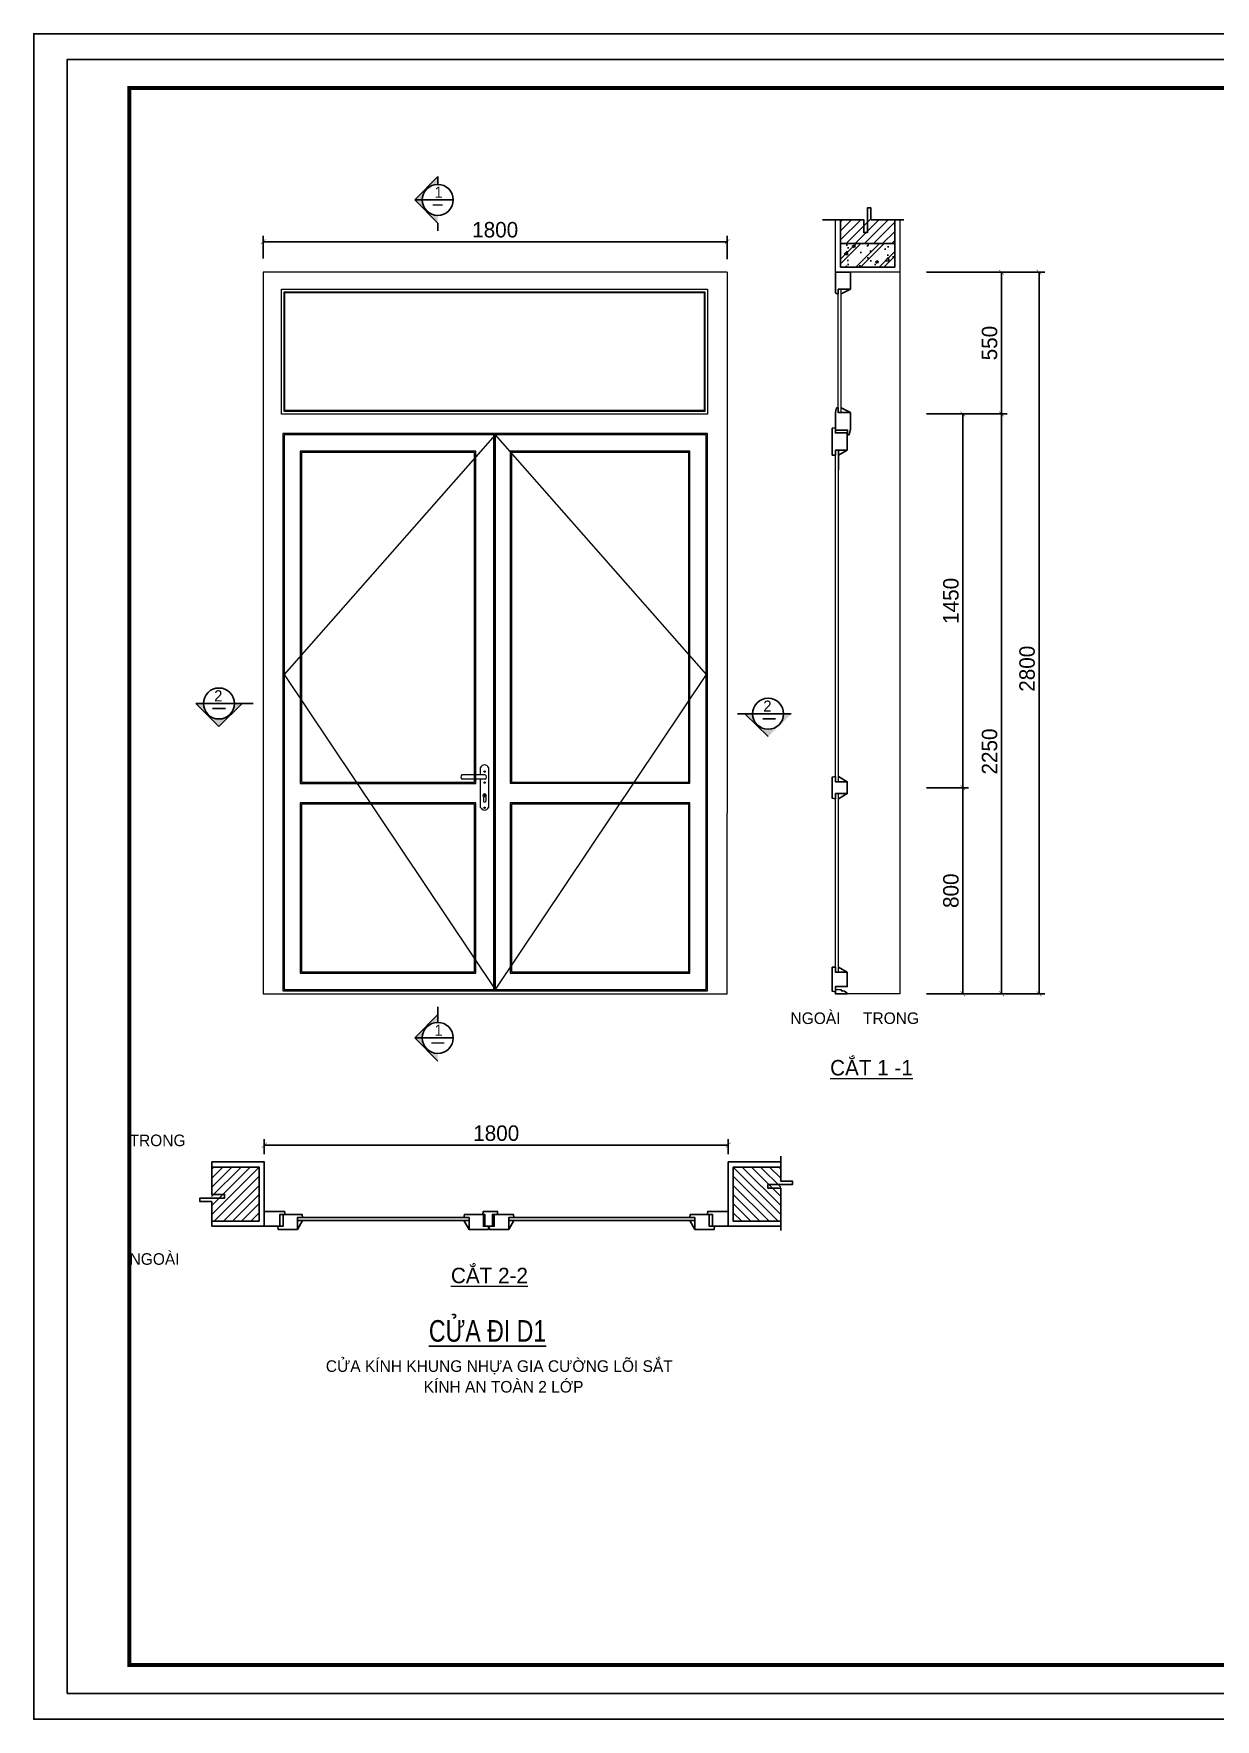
# Model space of a CAD drawing. Header units: millimetres. Extents: x -34806 to 662668, y 63228 to 99452.
# Drawn here: x 632184 to 636768, y 78156 to 84697 of the extents above; entities that cross this region are included whole.
import ezdxf

# ---------------------------------------------------------------- set-up
doc = ezdxf.new("R2010")
doc.units = ezdxf.units.MM
doc.header["$LTSCALE"] = 200
doc.header["$MEASUREMENT"] = 0
doc.header["$PDMODE"] = 3
doc.header["$PDSIZE"] = 50
doc.layers.get('0').update_dxf_attribs({"color": 95, "linetype": 'CONTINUOUS'})
doc.layers.get('DEFPOINTS').update_dxf_attribs({"linetype": 'CONTINUOUS'})
for name, color, linetype, lineweight in [('21', 7, 'CONTINUOUS', 20), ('3', 7, 'CONTINUOUS', 30), ('hacth', 251, 'CONTINUOUS', 13), ('hatch', 251, 'CONTINUOUS', 5), ('kt', 136, 'CONTINUOUS', 25), ('Text - khung ten', 253, 'CONTINUOUS', 13)]:
    doc.layers.add(name, color=color, linetype=linetype, lineweight=lineweight)
for name, color, linetype in [('4', 4, 'CONTINUOUS'), ('8', 1, 'CONTINUOUS'), ('COT', 2, 'CONTINUOUS'), ('DIM', 1, 'CONTINUOUS'), ('KHUNGTEN', 7, 'CONTINUOUS'), ('TEXT', 7, 'CONTINUOUS'), ('TUONG', 2, 'CONTINUOUS')]:
    doc.layers.add(name, color=color, linetype=linetype)
doc.styles.add('@hai text dim', font='VHAVAN.ttf')
doc.styles.add('VNCC-COM', font='VHAVAN.ttf', dxfattribs={"width": 0.8})
doc.styles.add('VNCC-SIM', font='VHAVAN.ttf', dxfattribs={"width": 0.85})
doc.dimstyles.new('DIM10', dxfattribs={"dimscale": 15, "dimtxt": 4, "dimasz": 1.2, "dimexe": 1.5, "dimexo": 2, "dimgap": 1, "dimtad": 1, "dimdec": 0, "dimzin": 0, "dimdsep": 46, "dimtxsty": '@hai text dim', "dimblk": 'ARCHTICK', "dimcen": 0.09, "dimclrd": 8, "dimclre": 8, "dimclrt": 7, "dimadec": 0, "dimazin": 0, "dimtfac": 0.25, "dimtdec": 0, "dimtix": 1, "dimtmove": 1, "dimatfit": 0, "dimldrblk": 'NONE', "dimfxl": 1, "dimtolj": 1, "dimtzin": 0, "dimlwd": -1, "dimlwe": -1, "dimarcsym": 0})

# ---------------------------------------------------------------- blocks, each defined once
blk = doc.blocks.new('_ArchTick')
at = {"layer": 'DIM', "color": 150}
blk.add_lwpolyline([(0.5, 0.5, 0.133, 0, 0), (0, 0, 0, 0.133, 0), (-0.5, -0.5, 0.133, 0.133, 0)], format="xyseb", dxfattribs=at)
blk = doc.blocks.new('*D950')
at = {"layer": '8', "color": 8}
for p, q in [((633078.2, 80348.7), (633078.2, 80406.4)), ((634878.2, 80348.7), (634878.2, 80406.4)), ((633078.2, 80383.9), (634878.2, 80383.9))]:
    blk.add_line(p, q, dxfattribs=at)
at = {"layer": 'DEFPOINTS', "color": 0}
for p in [(634878.2, 80383.9), (633078.2, 80318.7), (634878.2, 80318.7)]:
    blk.add_point(p, dxfattribs=at)
at = {"layer": '8', "color": 8, "xscale": 18, "yscale": 18, "zscale": 18, "rotation": 180}
blk.add_blockref('_ArchTick', (633078.2, 80383.9), dxfattribs=at)
at = {"layer": '8', "color": 8, "xscale": 18, "yscale": 18, "zscale": 18}
blk.add_blockref('_ArchTick', (634878.2, 80383.9), dxfattribs=at)
at = {"layer": '8', "color": 7, "insert": (633978.2, 80429.9), "char_height": 60, "attachment_point": 5, "style": '@hai text dim'}
blk.add_mtext('\\A1;1800', dxfattribs=at)
blk = doc.blocks.new('_None')
blk = doc.blocks.new('*D951')
at = {"layer": '8', "color": 8}
for p, q in [((633074.2, 83824.8), (633074.2, 83912.5)), ((633074.2, 83890), (634874.2, 83890)), ((634874.2, 83821.8), (634874.2, 83912.5))]:
    blk.add_line(p, q, dxfattribs=at)
at = {"layer": 'DEFPOINTS', "color": 0}
for p in [(634874.2, 83890), (633074.2, 83794.8), (634874.2, 83791.8)]:
    blk.add_point(p, dxfattribs=at)
at = {"layer": '8', "color": 8, "xscale": 18, "yscale": 18, "zscale": 18, "rotation": 180}
blk.add_blockref('_ArchTick', (633074.2, 83890), dxfattribs=at)
at = {"layer": '8', "color": 8, "xscale": 18, "yscale": 18, "zscale": 18}
blk.add_blockref('_ArchTick', (634874.2, 83890), dxfattribs=at)
at = {"layer": '8', "color": 7, "insert": (633974.2, 83936), "char_height": 60, "attachment_point": 5, "style": '@hai text dim'}
blk.add_mtext('\\A1;1800', dxfattribs=at)
blk = doc.blocks.new('*D952')
at = {"layer": '8', "color": 8}
for p, q in [((635647.8, 83221.3), (635961.1, 83221.3)), ((635938.6, 80971.3), (635938.6, 83221.3)), ((635647.8, 80971.3), (635961.1, 80971.3))]:
    blk.add_line(p, q, dxfattribs=at)
at = {"layer": 'DEFPOINTS', "color": 0}
for p in [(635617.8, 83221.3), (635938.6, 83221.3), (635617.8, 80971.3)]:
    blk.add_point(p, dxfattribs=at)
at = {"layer": '8', "color": 8, "xscale": 18, "yscale": 18, "zscale": 18}
for p, rotation in [((635938.6, 83221.3), 90), ((635938.6, 80971.3), 270)]:
    blk.add_blockref('_ArchTick', p, dxfattribs=dict(at, rotation=rotation))
at = {"layer": '8', "color": 7, "insert": (635892.6, 81911.3), "char_height": 60, "attachment_point": 5, "rotation": 90, "style": '@hai text dim'}
blk.add_mtext('\\A1;2250', dxfattribs=at)
blk = doc.blocks.new('*D953')
at = {"layer": '8', "color": 8}
for p, q in [((635647.8, 81770.9), (635811.1, 81770.9)), ((635788.6, 81770.9), (635788.6, 80971.3)), ((635647.8, 80971.3), (635811.1, 80971.3))]:
    blk.add_line(p, q, dxfattribs=at)
at = {"layer": 'DEFPOINTS', "color": 0}
for p in [(635617.8, 81770.9), (635617.8, 80971.3), (635788.6, 80971.3)]:
    blk.add_point(p, dxfattribs=at)
at = {"layer": '8', "color": 8, "xscale": 18, "yscale": 18, "zscale": 18}
for p, rotation in [((635788.6, 81770.9), 90), ((635788.6, 80971.3), 270)]:
    blk.add_blockref('_ArchTick', p, dxfattribs=dict(at, rotation=rotation))
at = {"layer": '8', "color": 7, "insert": (635742.6, 81371.1), "char_height": 60, "attachment_point": 5, "rotation": 90, "style": '@hai text dim'}
blk.add_mtext('\\A1;800', dxfattribs=at)
blk = doc.blocks.new('*D954')
at = {"layer": '8', "color": 8}
for p, q in [((635647.8, 83221.3), (635811.1, 83221.3)), ((635788.6, 83221.3), (635788.6, 81770.9)), ((635647.8, 81770.9), (635811.1, 81770.9))]:
    blk.add_line(p, q, dxfattribs=at)
at = {"layer": 'DEFPOINTS', "color": 0}
for p in [(635617.8, 83221.3), (635617.8, 81770.9), (635788.6, 81770.9)]:
    blk.add_point(p, dxfattribs=at)
at = {"layer": '8', "color": 8, "xscale": 18, "yscale": 18, "zscale": 18}
for p, rotation in [((635788.6, 83221.3), 90), ((635788.6, 81770.9), 270)]:
    blk.add_blockref('_ArchTick', p, dxfattribs=dict(at, rotation=rotation))
at = {"layer": '8', "color": 7, "insert": (635742.6, 82496.1), "char_height": 60, "attachment_point": 5, "rotation": 90, "style": '@hai text dim'}
blk.add_mtext('\\A1;1450', dxfattribs=at)
blk = doc.blocks.new('*D955')
at = {"layer": '8', "color": 8}
for p, q in [((635767.3, 83771.4), (635961.1, 83771.4)), ((635938.6, 83221.3), (635938.6, 83771.4)), ((635800.2, 83221.3), (635961.1, 83221.3))]:
    blk.add_line(p, q, dxfattribs=at)
at = {"layer": 'DEFPOINTS', "color": 0}
for p in [(635737.3, 83771.4), (635938.6, 83771.4), (635770.2, 83221.3)]:
    blk.add_point(p, dxfattribs=at)
at = {"layer": '8', "color": 8, "xscale": 18, "yscale": 18, "zscale": 18}
for p, rotation in [((635938.6, 83771.4), 90), ((635938.6, 83221.3), 270)]:
    blk.add_blockref('_ArchTick', p, dxfattribs=dict(at, rotation=rotation))
at = {"layer": '8', "color": 7, "insert": (635892.6, 83496.4), "char_height": 60, "attachment_point": 5, "rotation": 90, "style": '@hai text dim'}
blk.add_mtext('\\A1;550', dxfattribs=at)
blk = doc.blocks.new('*D956')
at = {"layer": '8', "color": 8}
for p, q in [((635647.8, 83771.4), (636106.8, 83771.4)), ((636084.3, 80971.2), (636084.3, 83771.4)), ((635647.8, 80971.2), (636106.8, 80971.2))]:
    blk.add_line(p, q, dxfattribs=at)
at = {"layer": 'DEFPOINTS', "color": 0}
for p in [(635617.8, 83771.4), (636084.3, 83771.4), (635617.8, 80971.2)]:
    blk.add_point(p, dxfattribs=at)
at = {"layer": '8', "color": 8, "xscale": 18, "yscale": 18, "zscale": 18}
for p, rotation in [((636084.3, 83771.4), 90), ((636084.3, 80971.2), 270)]:
    blk.add_blockref('_ArchTick', p, dxfattribs=dict(at, rotation=rotation))
at = {"layer": '8', "color": 7, "insert": (636038.3, 82232.6), "char_height": 60, "attachment_point": 5, "rotation": 90, "style": '@hai text dim'}
blk.add_mtext('\\A1;2800', dxfattribs=at)
blk = doc.blocks.new('khung')
at = {"layer": 'DEFPOINTS', "color": 8}
blk.add_lwpolyline([(0, 0), (31503, 0), (31503, 22275), (0, 22275)], close=True, dxfattribs=at)
at = {"layer": 'KHUNGTEN', "color": 4, "const_width": 54.3}
blk.add_lwpolyline([(848, 388), (31117, 388), (31117, 21887), (848, 21887)], close=True, dxfattribs=at)

msp = doc.modelspace()

# ---------------------------------------------------------------- hatches: boundary and pattern name
at = {"layer": '4'}
for points in [[(633751.4, 84112.3), (633751.4, 84142.5), (633662.7, 84052.2), (633751.4, 83961.9), (633751.4, 83992.1, -1)], [(632842.4, 82097.7), (632812.2, 82097.7), (632902.5, 82009), (632992.7, 82097.7), (632962.5, 82097.7, -1)], [(634973, 82057.7), (634942.8, 82057.7), (635033.1, 81969), (635123.4, 82057.7), (635093.2, 82057.7, -1)], [(633751.4, 80860), (633751.4, 80890.2), (633662.7, 80799.9), (633751.4, 80709.7), (633751.4, 80739.9, -1)]]:
    msp.add_hatch(color=256, dxfattribs=at).paths.add_polyline_path(points)
at = {"layer": 'hatch', "ltscale": 0.5}
h = msp.add_hatch(dxfattribs=at)
h.set_pattern_fill('ANSI31', color=256, scale=200, style=0)
h.set_pattern_definition([(45, (630185.519, 86935.26), (-17.67767, 17.67767), [])])
h.paths.add_polyline_path([(635314.2, 83883.3), (635524.2, 83883.3), (635524.2, 83975.2), (635435.7, 83975.2), (635435.7, 83957.3), (635423.4, 83989.6), (635411.5, 83975.2), (635314.2, 83975.2)])
h = msp.add_hatch(dxfattribs=at)
h.set_pattern_fill('ANSI31', color=256, scale=200, angle=90, style=0)
h.set_pattern_definition([(225, (629914.343, 85427.397), (-17.67767, 17.67767), [])])
h.paths.add_polyline_path([(633058.2, 80088.7), (632874.4, 80088.7), (632874.4, 80177.2), (632892.3, 80177.2), (632860, 80189.5), (632874.4, 80201.4), (632874.4, 80298.7), (633058.2, 80298.7)])
h = msp.add_hatch(dxfattribs=at)
h.set_pattern_fill('ANSI31', color=256, scale=200, angle=90, style=0)
h.set_pattern_definition([(315, (638041.965, 85427.397), (17.67767, 17.67767), [])])
h.paths.add_polyline_path([(634898.2, 80088.7), (635081.9, 80088.7), (635081.9, 80177.2), (635064, 80177.2), (635096.3, 80189.5), (635081.9, 80201.4), (635081.9, 80298.7), (634898.2, 80298.7)])
at = {"layer": 'TUONG'}
h = msp.add_hatch(dxfattribs=at)
h.set_pattern_fill('BT-01', color=1, scale=15, style=0, pattern_type=2)
h.set_pattern_definition([(50, (204454.165, -637809.5), (107.589027, -9.41282), [11.25, -123.75]), (355, (204454.17, -637809.5), (-20.8127, 112.82882), [9, -99]), (100.4514, (204463.13, -637810.28), (86.776407, 103.415931), [9.561028, -105.171317]), (46.1842, (204454.17, -637779.5), (160.086157, -24.827852), [16.875, -185.625]), (96.6356, (204467.5, -637781.57), (140.199406, 146.11768), [14.341543, -157.75695]), (351.1842, (204454.17, -637779.5), (140.199292, 146.11779), [13.5, -148.5]), (21, (204469.165, -637787), (89.536058, -60.392834), [11.25, -123.75]), (326, (204469.17, -637787), (36.4973, 108.772507), [9, -99]), (71.4514, (204476.63, -637792.03), (126.033394, 48.379575), [9.561029, -105.171317]), (37.5, (204454.165, -637809.497), (1.8239783, 49.934078), [0, -97.8, 0, -100.5, 0, -99.375]), (7.5, (204454.165, -637809.497), (39.4604306, 59.1617568), [0, -57.3, 0, -95.55, 0, -37.875]), (327.5, (204420.715, -637809.497), (80.0733654, -3.3832308), [0, -37.5, 0, -117, 0, -155.25]), (317.5, (204405.715, -637809.5), (87.4779254, 15.0157473), [0, -48.75, 0, -77.7, 0, -110.25]), (45, (204454.165, -637809.5), (-45.0780573, 45.0780573), []), (45, (204454.165, -637791.12), (-45.0780573, 45.0780573), [])])
h.paths.add_polyline_path([(635524.2, 83883.3), (635314.2, 83883.3), (635314.2, 83791.4), (635524.2, 83791.4)])

# ---------------------------------------------------------------- linework, layer by layer
msp.add_lwpolyline([(641352.5, 78155.5), (632183.8, 78155.5), (632183.8, 84697.1), (641352.5, 84697.1)], close=True)
at = {"layer": '21'}
msp.add_line((634874.2, 83771.4), (634852.4, 83771.4), dxfattribs=at)
for points in [[(633074.2, 83771.4), (633074.2, 81671.7), (633074.2, 81671.7)], [(634852.4, 83771.4), (633074.2, 83771.4)], [(634874.2, 83771.4), (634874.2, 81671.7), (634874.2, 81671.7)], [(633074.2, 81671.7), (633074.2, 80971.3), (634874.2, 80971.3), (634874.2, 81671.7)]]:
    msp.add_lwpolyline(points, dxfattribs=at)
at = {"layer": '3'}
msp.add_line((633074.2, 83771.4), (633074.2, 83771.4), dxfattribs=at)
at = {"layer": '4'}
for p, q in [((633751.4, 84142.5), (633662.7, 84052.2)), ((633751.4, 83961.9), (633662.7, 84052.2)), ((633662.7, 84052.2), (633811.4, 84052.2)), ((633751.4, 83961.9), (633751.4, 83931.7)), ((635352.2, 83706.2), (635317, 83687.2)), ((635352.2, 83226.7), (635317, 83245.7)), ((635306.2, 83004.4), (635306.2, 83080.8)), ((635340.2, 83080.8), (635306.2, 83060.8)), ((632842.4, 82097.7), (632962.5, 82097.7)), ((632992.7, 82097.7), (632902.5, 82009)), ((632962.5, 82097.7), (633035.6, 82097.7)), ((632962.5, 82097.7), (632992.7, 82097.7)), ((634914.8, 82057.7), (634970.9, 82057.7)), ((634973, 82057.7), (634942.8, 82057.7)), ((634942.8, 82057.7), (635033.1, 81969)), ((634973, 82057.7), (635123.2, 82057.7)), ((635340.2, 81793.9), (635306.2, 81813.9)), ((635340.2, 81747.9), (635306.2, 81727.8)), ((635340.2, 81054.8), (635306.2, 81074.8)), ((633751.5, 80920.4), (633751.4, 80890.2)), ((633751.4, 80890.2), (633662.7, 80799.9)), ((633662.7, 80799.9), (633811.4, 80799.9)), ((633751.4, 80709.7), (633662.7, 80799.9)), ((633872.7, 80102.7), (633207.2, 80102.7)), ((633872.7, 80090.7), (633207.2, 80090.7)), ((633207.2, 80056.7), (633227.2, 80090.7)), ((633872.7, 80056.7), (633852.7, 80090.7)), ((634026.9, 80102.7), (634749.1, 80102.7)), ((634026.9, 80090.7), (634749.1, 80090.7)), ((634026.9, 80056.7), (634047, 80090.7)), ((634749.1, 80056.7), (634729.1, 80090.7))]:
    msp.add_line(p, q, dxfattribs=at)
for points in [[(635305, 83706.2), (635352.2, 83706.2), (635352.2, 83771.4), (635294.2, 83771.4), (635294.2, 83691.5), (635298.8, 83689.3), (635305, 83687.2), (635305, 83706.2)], [(635352.2, 83226.7), (635352.2, 83162.7), (635347.6, 83140.8), (635341.5, 83139.7), (635341.5, 83158.7), (635294.2, 83158.7), (635294.2, 83226.7), (635298.8, 83244.6), (635305, 83245.7), (635305, 83226.7), (635352.2, 83226.7)], [(635340.2, 83080.8), (635294.2, 83080.8), (635294.2, 83060.8), (635282.2, 83061.6), (635282.2, 83165.9), (635294.2, 83168), (635294.2, 83147.9), (635340.2, 83147.9), (635340.2, 83080.8)], [(635294.2, 81747.9), (635294.2, 81727.8), (635282.2, 81729.9), (635282.2, 81811.8), (635294.2, 81813.9), (635294.2, 81793.9), (635340.2, 81793.9), (635340.2, 81747.9), (635294.2, 81747.9)], [(635340.2, 81054.8), (635294.2, 81054.8), (635294.2, 81074.8), (635282.2, 81074), (635282.2, 80980.8), (635294.2, 80978.7), (635294.2, 80998.8), (635340.2, 80998.8), (635340.2, 81054.8)], [(635323.4, 80982.5), (635319.5, 80981.7), (635316.7, 80986.8), (635301.5, 80987.7), (635294.2, 80986.7), (635294.2, 80971.2), (635339.7, 80971.2), (635339.7, 80973.2), (635334.2, 80977.7), (635329.9, 80980.9), (635323.4, 80982.5)], [(632874.4, 80068.7), (633078.2, 80068.7), (633078.2, 80318.7), (632874.4, 80318.7)], [(635081.9, 80068.7), (634878.2, 80068.7), (634878.2, 80318.7), (635081.9, 80318.7)], [(633159.2, 80114.7), (633157.1, 80126.7), (633078.2, 80126.7), (633078.2, 80068.7), (633139.2, 80068.7), (633139.2, 80114.7), (633159.2, 80114.7)], [(633227.2, 80102.7), (633207.2, 80102.7), (633207.2, 80056.7), (633132, 80056.7), (633131.2, 80068.7), (633151.2, 80068.7), (633151.2, 80114.7), (633225.1, 80114.7), (633227.2, 80102.7)], [(633852.7, 80102.7), (633872.7, 80102.7), (633872.7, 80056.7), (633947.9, 80056.7), (633948.8, 80068.7), (633928.7, 80068.7), (633928.7, 80114.7), (633854.8, 80114.7), (633852.7, 80102.7)], [(633963.7, 80068.7), (633933.7, 80068.7), (633933.7, 80114.7), (633926.9, 80114.7), (633927.8, 80126.6), (633983.3, 80126.6), (633983.7, 80114.7), (633963.7, 80114.7), (633963.7, 80068.7)], [(634047, 80102.7), (634026.9, 80102.7), (634026.9, 80056.7), (633951.7, 80056.7), (633950.9, 80068.7), (633970.9, 80068.7), (633970.9, 80114.7), (634044.8, 80114.7), (634047, 80102.7)], [(634729.1, 80102.7), (634749.1, 80102.7), (634749.1, 80056.7), (634824.3, 80056.7), (634825.2, 80068.7), (634805.1, 80068.7), (634805.1, 80114.7), (634731.2, 80114.7), (634729.1, 80102.7)], [(634797.1, 80114.7), (634799.2, 80126.7), (634878.2, 80126.7), (634878.2, 80068.7), (634817.2, 80068.7), (634817.2, 80114.7), (634797.1, 80114.7)]]:
    msp.add_lwpolyline(points, dxfattribs=at)
for centre in [(633751.4, 84052.2), (632902.5, 82097.7), (635033.1, 82057.7), (633751.4, 80799.9)]:
    msp.add_circle(centre, 60.1, dxfattribs=at)
at = {"layer": '8'}
for points in [[(635244.8, 83975.2), (635404.4, 83975.2), (635404.4, 83925.4), (635418.7, 83925.4), (635418.7, 84020.8), (635432.1, 84020.8), (635432.1, 83975.2), (635559.4, 83975.2)], [(635081.9, 80051.9), (635081.9, 80216.7), (635032.1, 80216.7), (635032.1, 80230.9), (635127.5, 80230.9), (635127.5, 80244.4), (635081.9, 80244.4), (635081.9, 80340.7)], [(632874.4, 80318.7), (632874.4, 80192.6), (632924.2, 80192.6), (632924.2, 80178.4), (632828.8, 80178.4), (632828.8, 80165), (632874.4, 80165), (632874.4, 80068.7)]]:
    msp.add_lwpolyline(points, dxfattribs=at)
at = {"layer": 'COT'}
for points in [[(635524.2, 83975.2), (635524.2, 83791.4), (635314.2, 83791.4), (635314.2, 83975.2)], [(632874.4, 80088.7), (633058.2, 80088.7), (633058.2, 80298.7), (632874.4, 80298.7)], [(635081.9, 80088.7), (634898.2, 80088.7), (634898.2, 80298.7), (635081.9, 80298.7)]]:
    msp.add_lwpolyline(points, dxfattribs=at)
msp.add_lwpolyline([(635524.2, 83791.4), (635314.2, 83791.4), (635314.2, 83883.3), (635524.2, 83883.3)], close=True, dxfattribs=at)
at = {"layer": 'hatch'}
for p, q in [((635544.2, 83771.4), (635544.2, 80971.2)), ((635305, 83226.7), (635305, 83706.2)), ((635317, 83226.7), (635317, 83706.2)), ((633968.7, 80987.7), (633968.7, 83140.1)), ((633968.7, 80987.7), (633968.7, 83140.1)), ((633968.7, 83140.1), (633968.7, 80987.7)), ((633974.7, 80987.7), (633974.7, 83140.1)), ((633974.7, 80987.7), (633974.7, 83140.1)), ((633974.7, 83140.1), (633974.7, 80987.7)), ((635294.2, 81793.9), (635294.2, 83080.8)), ((635306.2, 81793.9), (635306.2, 83004.4)), ((633933.2, 81831.8), (633933.2, 81835.3)), ((633935, 81820.4), (633845, 81820.4)), ((633935, 81803.9), (633845, 81803.9)), ((633935, 81833.6), (633931.4, 81833.6)), ((633935, 81790.7), (633931.4, 81790.7)), ((633933.2, 81788.9), (633933.2, 81792.5)), ((633928.5, 81735.3), (633928.5, 81719.3)), ((633937.9, 81735.3), (633937.9, 81719.3)), ((635294.2, 81054.8), (635294.2, 81747.9)), ((635306.2, 81054.8), (635306.2, 81747.9)), ((633935, 81693.2), (633931.4, 81693.2)), ((633933.2, 81691.4), (633933.2, 81695)), ((635544.2, 80971.2), (635294.2, 80971.2))]:
    msp.add_line(p, q, dxfattribs=at)
for points in [[(635544.2, 83975.2), (635544.2, 83771.4), (635294.2, 83771.4), (635294.2, 83975.2)], [(633974.7, 83140.1), (633155.2, 82209.7), (633974.7, 80987.7)], [(633974.7, 83140.1), (634793.1, 82209.7), (633974.7, 80987.7)], [(633917.8, 81820.4), (633917.8, 81849.6)], [(633948.6, 81849.6), (633948.6, 81693.5)], [(633917.8, 81693.5), (633917.8, 81803.9)], [(633933.2, 81743.5), (633932.2, 81743.5), (633932.2, 81741.9), (633932.9, 81741.9), (633932.9, 81741.1), (633932.2, 81741.1), (633932.2, 81736.6), (633934, 81736.6), (633934, 81743.5), (633933.2, 81743.5)]]:
    msp.add_lwpolyline(points, dxfattribs=at)
for points in [[(634797.5, 83221.2), (633145.2, 83221.2), (633145.2, 83705.3), (634797.5, 83705.3)], [(634787.5, 83231.2), (633155.2, 83231.2), (633155.2, 83695.3), (634787.5, 83695.3)], [(634784.5, 83234.2), (633158.2, 83234.2), (633158.2, 83692.3), (634784.5, 83692.3)], [(633150.2, 80982.7), (634798.1, 80982.7), (634798.1, 83145.1), (633150.2, 83145.1)], [(633155.2, 80987.7), (634793.1, 80987.7), (634793.1, 83140.1), (633155.2, 83140.1)], [(633218.2, 81787.8), (633899.4, 81787.8), (633899.4, 83077.2), (633218.2, 83077.2)], [(633223.2, 81792.8), (633894.4, 81792.8), (633894.4, 83072.2), (633223.2, 83072.2)], [(634032.9, 81787.9), (634730.1, 81787.9), (634730.1, 83077.1), (634032.9, 83077.1)], [(634037.9, 81792.9), (634725.1, 81792.9), (634725.1, 83072.1), (634037.9, 83072.1)], [(633218.2, 81050.7), (633899.4, 81050.7), (633899.4, 81711.9), (633218.2, 81711.9)], [(633223.2, 81055.7), (633894.4, 81055.7), (633894.4, 81706.9), (633223.2, 81706.9)], [(634032.9, 81050.8), (634730.1, 81050.8), (634730.1, 81711.8), (634032.9, 81711.8)], [(634037.9, 81055.8), (634725.1, 81055.8), (634725.1, 81706.8), (634037.9, 81706.8)]]:
    msp.add_lwpolyline(points, close=True, dxfattribs=at)
for centre in [(633933.2, 81833.6), (633933.2, 81790.7), (633933.2, 81693.2)]:
    msp.add_circle(centre, 2.54, dxfattribs=at)
for centre, radius, start, end in [((633933.2, 81842), 17.2, 26.29941, 153.70059), ((633851.8, 81812.1), 10.7, 129.41484, 230.58516), ((633932.4, 81812.1), 8.68, 287.49075, 72.50925), ((633933.2, 81740), 6.73, 314.60011, 225.39989), ((633933.2, 81719.3), 4.72, 180, 0), ((633933.2, 81701.6), 17.4, 207.4481, 332.5519)]:
    msp.add_arc(centre, radius, start, end, dxfattribs=at)
at = {"layer": 'kt'}
for p, q in [((633751.4, 84112.3), (633751.4, 84142.5)), ((632842.4, 82097.7), (632812.2, 82097.7)), ((632812.2, 82097.7), (632902.5, 82009)), ((633751.4, 80860), (633751.4, 80890.2))]:
    msp.add_line(p, q, dxfattribs=at)
at = {"layer": 'Text - khung ten', "const_width": 6}
for points in [[(633770.1, 84032.4), (633732.3, 84032.4)], [(632877.4, 82077.9), (632927.9, 82077.9)], [(635012.3, 82037.9), (635062.7, 82037.9)], [(633776.4, 80780.1), (633726, 80780.1)]]:
    msp.add_lwpolyline(points, dxfattribs=at)

# ---------------------------------------------------------------- block references
at = {"layer": 'hacth', "xscale": 0.2846925092453603, "yscale": 0.2846925238118274, "zscale": 0.2846925253884692}
msp.add_blockref('khung', (632313.9, 78255.5), dxfattribs=at)

# ---------------------------------------------------------------- texts
at = {"layer": 'TEXT', "style": 'VNCC-SIM'}
for s, p in [('ngoµi', (635120.1, 80853.8)), ('Trong', (635401.4, 80853.9)), ('Trong', (632555.5, 80379.7)), ('ngoµi', (632555.7, 79919.3)), ('cöa kÝnh khung nhùa gia c\xadêng lâi s¾t', (633317.2, 79503.7)), ('kÝnh an toµn 2 líp', (633696.7, 79423.5))]:
    msp.add_text(s, height=45, dxfattribs=at).set_placement(p)
at = {"layer": 'TEXT', "style": 'VNCC-COM', "width": 0.8}
msp.add_text('%%Ucöa ®i d1', height=83.807, dxfattribs=at).set_placement((633717, 79620.9))
at = {"layer": 'Text - khung ten', "style": '@hai text dim'}
for s, height, p in [('1', 43.2, (633738.5, 84060.4)), ('2', 43.2, (632883.8, 82105.9)), ('2', 43.2, (635014.4, 82065.9)), ('1', 43.2, (633738.5, 80808.1)), ('%%UC¾t 1 -1', 60, (635273.7, 80654.3)), ('%%uC¾t 2-2', 60, (633802.6, 79847.9))]:
    msp.add_text(s, height=height, dxfattribs=at).set_placement(p)

# ---------------------------------------------------------------- dimensions: what is measured, and where the dimension line sits
at = {"layer": '8'}
for base, p1, p2, picture, middle in [((634874.2, 83890), (633074.2, 83794.8), (634874.2, 83791.8), '*D951', (633974.2, 83936)), ((634878.2, 80383.9), (633078.2, 80318.7), (634878.2, 80318.7), '*D950', (633978.2, 80429.9))]:
    dim = msp.add_linear_dim(base=base, p1=p1, p2=p2, dimstyle='DIM10', dxfattribs=at)
    dim.commit()
    dim.dimension.update_dxf_attribs({"geometry": picture, "text_midpoint": middle})
for base, p1, p2, picture, middle in [((636084.3, 83771.4), (635617.8, 80971.2), (635617.8, 83771.4), '*D956', (636084.3, 82232.6)), ((635938.6, 83221.3), (635617.8, 80971.3), (635617.8, 83221.3), '*D952', (635938.6, 81911.3))]:
    dim = msp.add_linear_dim(base=base, p1=p1, p2=p2, angle=90, dimstyle='DIM10', dxfattribs=at)
    dim.commit()
    dim.dimension.update_dxf_attribs({"geometry": picture, "text_midpoint": middle, "dimtype": 128})
for base, p1, p2, picture, middle in [((635938.6, 83771.4), (635770.2, 83221.3), (635737.3, 83771.4), '*D955', (635892.6, 83496.4)), ((635788.6, 81770.9), (635617.8, 83221.3), (635617.8, 81770.9), '*D954', (635742.6, 82496.1)), ((635788.6, 80971.3), (635617.8, 81770.9), (635617.8, 80971.3), '*D953', (635742.6, 81371.1))]:
    dim = msp.add_linear_dim(base=base, p1=p1, p2=p2, angle=90, dimstyle='DIM10', dxfattribs=at)
    dim.commit()
    dim.dimension.update_dxf_attribs({"geometry": picture, "text_midpoint": middle})

doc.saveas('drawing.dxf')
